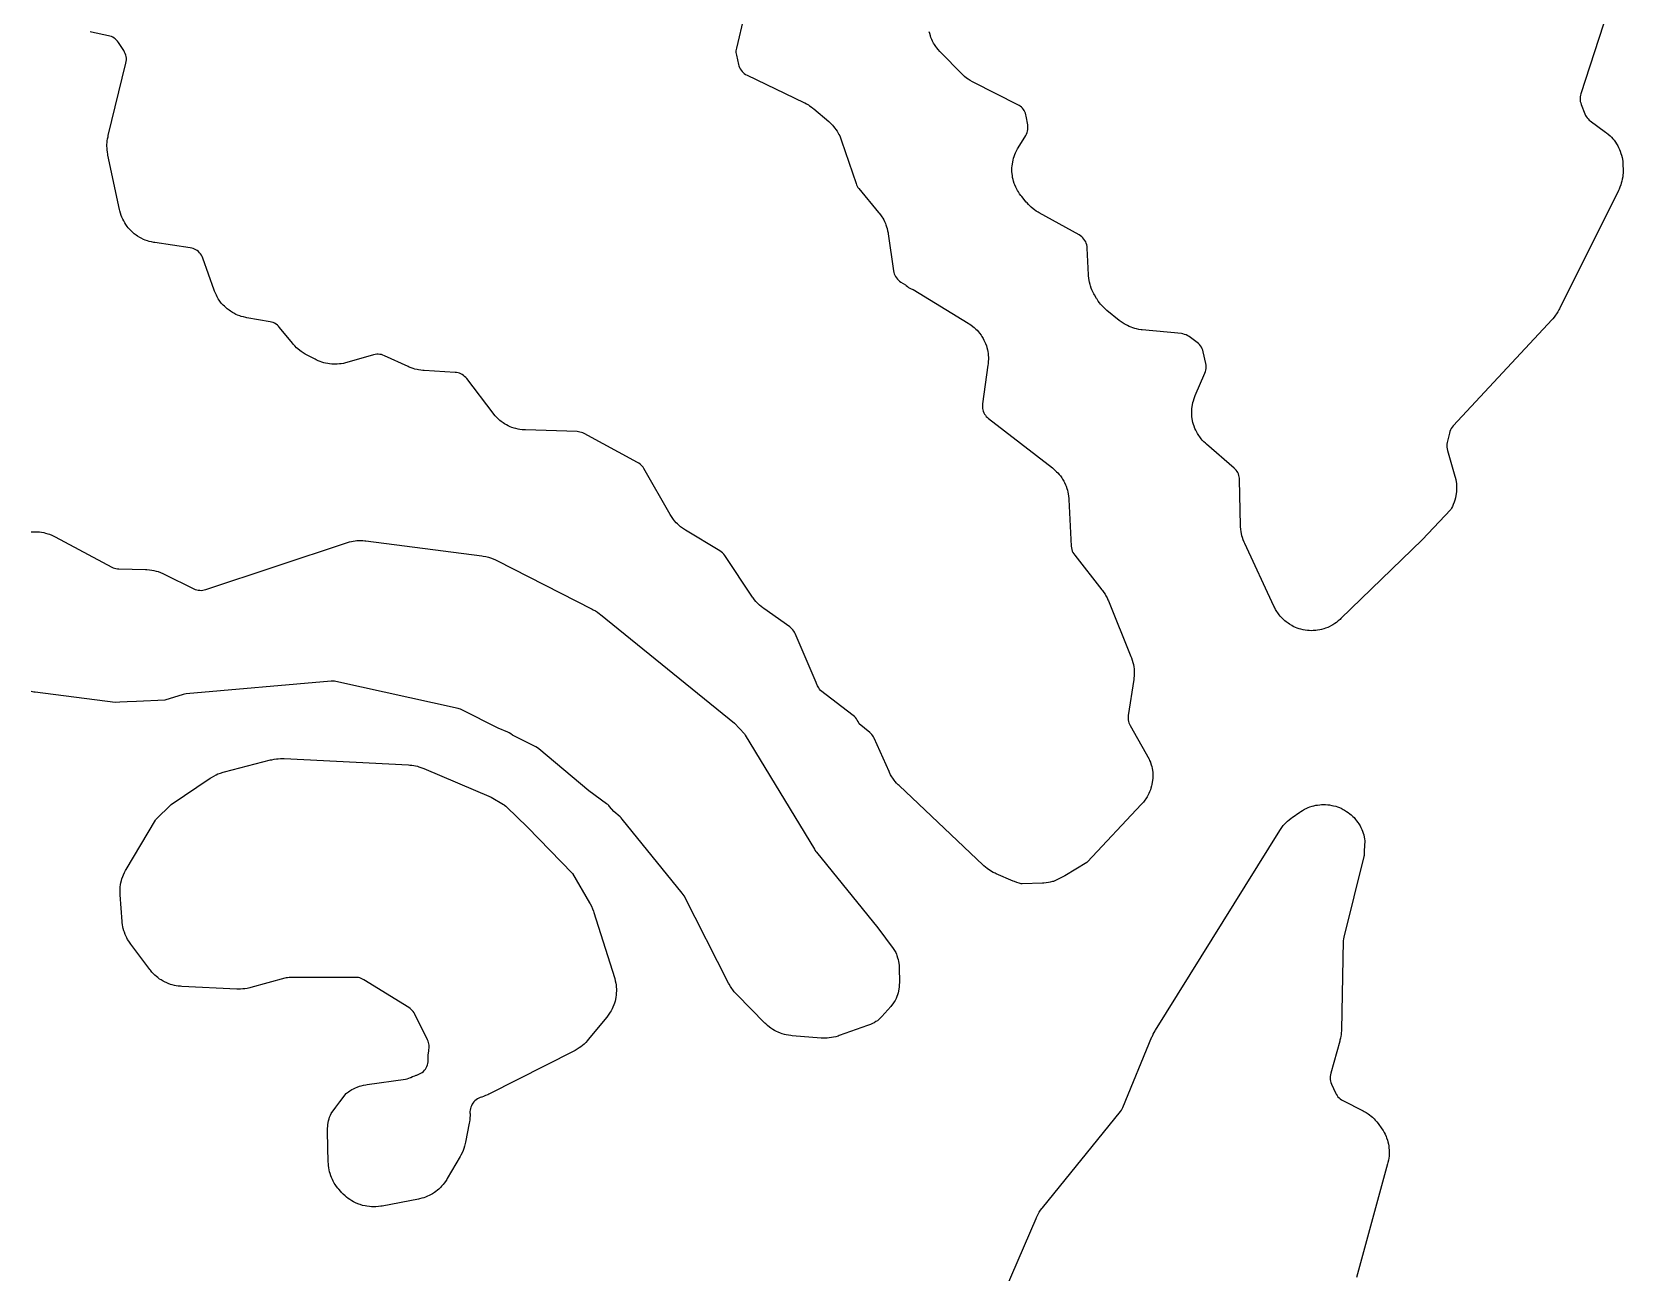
# Model space of a CAD drawing. Header units: millimetres. Extents: x 0 to 194, y 0 to 298.
# Drawn here: x 120.58 to 151.07, y 141.81 to 165.41 of the extents above; entities that cross this region are included whole.
import ezdxf

# ---------------------------------------------------------------- set-up
doc = ezdxf.new("R2010")
doc.units = ezdxf.units.MM
doc.layers.add('CUT', color=7, linetype='CONTINUOUS')

msp = doc.modelspace()

# ---------------------------------------------------------------- linework, layer by layer
at = {"layer": 'CUT'}
for points in [[(151.0669, 167.3967), (150.0381, 164.2356), (150.0303, 164.2071), (150.0254, 164.178), (150.0234, 164.1485), (150.0243, 164.119), (150.0281, 164.0897), (150.0347, 164.0609), (150.0441, 164.033), (150.1158, 163.8506), (150.1274, 163.8249), (150.1413, 163.8003), (150.1574, 163.7772), (150.1756, 163.7557), (150.1958, 163.7361), (150.2177, 163.7184), (150.5074, 163.5061), (150.5253, 163.4923), (150.5604, 163.4638), (150.5941, 163.4335), (150.6181, 163.4096), (150.6485, 163.3761), (150.67, 163.3498), (150.6969, 163.3134), (150.7157, 163.2852), (150.7388, 163.2463), (150.7546, 163.2163), (150.7737, 163.1753), (150.7864, 163.1439), (150.8013, 163.1011), (150.8108, 163.0686), (150.8213, 163.0245), (150.8275, 162.9912), (150.8335, 162.9464), (150.8373, 162.9013), (150.8386, 162.8787), (150.8413, 162.7965), (150.8415, 162.7743), (150.8407, 162.7297), (150.8378, 162.6853), (150.8339, 162.6522), (150.8266, 162.6082), (150.8195, 162.5756), (150.8078, 162.5327), (150.7975, 162.5009), (150.7817, 162.4593), (150.7639, 162.4185), (150.7544, 162.3983), (149.6304, 160.1431), (149.6204, 160.1241), (149.5993, 160.0865), (149.5765, 160.05), (149.5582, 160.0234), (149.532, 159.9893), (149.5042, 159.9564), (149.4899, 159.9403), (147.6109, 157.9218), (147.5906, 157.8975), (147.5729, 157.8712), (147.5581, 157.8431), (147.5464, 157.8137), (147.5378, 157.7831), (147.4969, 157.6008), (147.4917, 157.5712), (147.4896, 157.5412), (147.4905, 157.5111), (147.4944, 157.4813), (147.5013, 157.452), (147.6416, 156.9656), (147.6472, 156.9442), (147.6573, 156.9013), (147.6653, 156.8578), (147.6697, 156.825), (147.6734, 156.781), (147.6746, 156.7479), (147.674, 156.7038), (147.6719, 156.6707), (147.6669, 156.6269), (147.6616, 156.5942), (147.6524, 156.551), (147.6411, 156.5083), (147.6349, 156.4872), (147.6277, 156.4665), (147.6122, 156.4251), (147.5947, 156.3844), (147.5801, 156.3547), (147.5673, 156.3315), (147.0216, 155.7548), (145.4745, 154.2536), (145.4579, 154.2383), (145.424, 154.2086), (145.3886, 154.1805), (145.3611, 154.1609), (145.3231, 154.1366), (145.2938, 154.1198), (145.2536, 154.0994), (145.2227, 154.0856), (145.1806, 154.0694), (145.1485, 154.0588), (145.105, 154.0468), (145.072, 154.0395), (145.0276, 154.0319), (144.994, 154.0279), (144.949, 154.0248), (144.9152, 154.0242), (144.8701, 154.0257), (144.8364, 154.0285), (144.7917, 154.0344), (144.7585, 154.0406), (144.7146, 154.051), (144.6821, 154.0604), (144.6395, 154.0751), (144.6082, 154.0878), (144.5672, 154.1067), (144.5373, 154.1224), (144.4985, 154.1454), (144.4703, 154.164), (144.4339, 154.1908), (144.4077, 154.2121), (144.3742, 154.2424), (144.3503, 154.2662), (144.32, 154.2997), (144.2986, 154.3258), (144.2718, 154.3621), (144.2532, 154.3903), (144.2301, 154.4291), (144.2091, 154.469), (144.1991, 154.4892), (143.6433, 155.6847), (143.634, 155.7061), (143.6166, 155.7494), (143.6014, 155.7934), (143.5918, 155.827), (143.5813, 155.8724), (143.5751, 155.9068), (143.5694, 155.9531), (143.566, 155.9995), (143.5649, 156.0228), (143.5471, 156.896), (143.5452, 156.9238), (143.5408, 156.9513), (143.5338, 156.9783), (143.5243, 157.0046), (143.5125, 157.0298), (143.4983, 157.0538), (143.482, 157.0765), (143.4637, 157.0975), (143.4435, 157.1167), (142.9158, 157.5735), (142.8996, 157.5882), (142.868, 157.6184), (142.8379, 157.6501), (142.8165, 157.6749), (142.7896, 157.7094), (142.7707, 157.7362), (142.7472, 157.7731), (142.7311, 157.8016), (142.7113, 157.8406), (142.698, 157.8706), (142.6821, 157.9113), (142.6717, 157.9424), (142.6599, 157.9845), (142.6526, 158.0165), (142.6449, 158.0595), (142.6407, 158.092), (142.6373, 158.1356), (142.6363, 158.1684), (142.6371, 158.2121), (142.6393, 158.2448), (142.6443, 158.2883), (142.6496, 158.3206), (142.6589, 158.3633), (142.6673, 158.395), (142.6807, 158.4367), (142.696, 158.4776), (142.7042, 158.4979), (142.8869, 158.9216), (142.8977, 158.9508), (142.9055, 158.981), (142.91, 159.0119), (142.9114, 159.0431), (142.9095, 159.0742), (142.9044, 159.105), (142.8553, 159.3275), (142.8471, 159.3574), (142.8358, 159.3863), (142.8215, 159.4139), (142.8045, 159.4399), (142.7849, 159.464), (142.7629, 159.486), (142.7388, 159.5055), (142.5857, 159.6169), (142.559, 159.6342), (142.5306, 159.6486), (142.5009, 159.6599), (142.4701, 159.668), (142.4387, 159.6728), (141.6962, 159.7461), (141.6746, 159.7488), (141.6315, 159.7551), (141.5887, 159.7636), (141.557, 159.7715), (141.5153, 159.784), (141.4845, 159.7949), (141.4442, 159.8115), (141.4146, 159.8253), (141.3761, 159.8457), (141.348, 159.8623), (141.3116, 159.8863), (141.2764, 159.912), (141.2591, 159.9253), (141.0235, 160.1159), (141.0081, 160.1289), (140.9778, 160.1557), (140.9488, 160.1838), (140.928, 160.2058), (140.9017, 160.2364), (140.8829, 160.2602), (140.8594, 160.2931), (140.8374, 160.327), (140.8268, 160.3441), (140.7873, 160.4113), (140.7767, 160.4303), (140.7565, 160.4688), (140.7382, 160.5082), (140.7259, 160.5384), (140.7115, 160.5794), (140.7022, 160.6106), (140.6918, 160.6528), (140.6855, 160.6848), (140.6793, 160.7278), (140.6751, 160.7711), (140.6735, 160.7928), (140.649, 161.3017), (140.646, 161.3321), (140.6399, 161.3619), (140.6308, 161.391), (140.6189, 161.4191), (140.6041, 161.4457), (140.5867, 161.4708), (140.5668, 161.4939), (140.5447, 161.5149), (140.5206, 161.5336), (140.4948, 161.5497), (139.7317, 161.9725), (139.7134, 161.9833), (139.6774, 162.0055), (139.6424, 162.0294), (139.6171, 162.0486), (139.5845, 162.0757), (139.5611, 162.0971), (139.5313, 162.1272), (139.5029, 162.1586), (139.489, 162.1746), (139.4017, 162.2809), (139.3885, 162.2977), (139.363, 162.3319), (139.3392, 162.3673), (139.3226, 162.3946), (139.3022, 162.4321), (139.2883, 162.4608), (139.2715, 162.5001), (139.2604, 162.53), (139.2474, 162.5707), (139.2392, 162.6016), (139.2301, 162.6432), (139.2248, 162.6748), (139.2198, 162.7171), (139.2175, 162.749), (139.2165, 162.7917), (139.2172, 162.8236), (139.2202, 162.8662), (139.224, 162.8979), (139.2311, 162.94), (139.2378, 162.9712), (139.2488, 163.0125), (139.2585, 163.0429), (139.2733, 163.0829), (139.2859, 163.1123), (139.3044, 163.1507), (139.3248, 163.1882), (139.3354, 163.2067), (139.4775, 163.4409), (139.492, 163.4678), (139.5037, 163.4961), (139.5124, 163.5254), (139.5181, 163.5554), (139.5208, 163.5859), (139.5203, 163.6165), (139.5167, 163.6468), (139.489, 163.8097), (139.483, 163.8371), (139.4744, 163.8638), (139.4635, 163.8896), (139.4501, 163.9143), (139.4345, 163.9376), (139.4168, 163.9593), (139.3972, 163.9793), (139.3757, 163.9974), (139.3527, 164.0134), (139.3283, 164.0272), (138.4887, 164.4505), (138.4672, 164.4621), (138.4249, 164.4864), (138.3839, 164.513), (138.3543, 164.5346), (138.3164, 164.5655), (138.2803, 164.5983), (138.2627, 164.6153), (137.8585, 165.0257), (137.8436, 165.0415), (137.8146, 165.074), (137.7872, 165.1078), (137.7679, 165.1341), (137.7439, 165.1704), (137.7273, 165.1985), (137.7069, 165.2369), (137.693, 165.2665), (137.6764, 165.3067), (137.6655, 165.3374), (137.6529, 165.3791), (137.645, 165.4108)], [(134.1216, 165.7239), (133.9745, 165.1031), (133.9694, 165.0761), (133.9668, 165.0487), (133.9667, 165.0212), (133.9691, 164.9937), (133.9741, 164.9667), (134.0142, 164.7924), (134.0223, 164.7636), (134.0333, 164.7358), (134.047, 164.7092), (134.0633, 164.6841), (134.082, 164.6607), (134.1029, 164.6394), (134.1258, 164.6202), (134.1506, 164.6034), (134.1769, 164.5891), (135.2583, 164.071), (135.2757, 164.0622), (135.31, 164.0438), (135.3436, 164.0241), (135.368, 164.0081), (135.3997, 163.9855), (135.4304, 163.9616), (135.4455, 163.9492), (135.7311, 163.7055), (135.7462, 163.692), (135.7758, 163.6643), (135.8041, 163.6354), (135.8243, 163.6127), (135.8499, 163.5813), (135.868, 163.557), (135.8907, 163.5234), (135.9065, 163.4975), (135.9261, 163.4621), (135.9396, 163.4349), (135.9558, 163.3978), (135.9704, 163.36), (135.9773, 163.341), (136.2502, 162.5284), (136.2602, 162.5025), (136.2726, 162.4777), (136.2873, 162.4541), (136.304, 162.432), (136.6802, 161.9802), (136.6931, 161.964), (136.718, 161.9311), (136.7414, 161.897), (136.7578, 161.8708), (136.778, 161.8347), (136.7918, 161.8071), (136.8086, 161.7693), (136.8199, 161.7405), (136.8332, 161.7014), (136.8418, 161.6717), (136.8514, 161.6315), (136.8592, 161.591), (136.8626, 161.5706), (136.9642, 160.8671), (136.9698, 160.8383), (136.9781, 160.8102), (136.9892, 160.7831), (137.0029, 160.7571), (137.019, 160.7327), (137.0375, 160.7099), (137.0581, 160.689), (137.0806, 160.6703), (137.1049, 160.6538), (137.1914, 160.601), (137.2055, 160.5864), (137.2271, 160.5679), (137.2503, 160.5515), (137.275, 160.5374), (137.3009, 160.5257), (137.3406, 160.51), (138.3831, 159.8741), (138.4014, 159.8623), (138.4375, 159.8378), (138.4723, 159.8117), (138.4974, 159.7908), (138.5295, 159.7614), (138.5525, 159.7382), (138.5816, 159.7058), (138.6022, 159.6806), (138.6281, 159.6455), (138.6461, 159.6183), (138.6685, 159.581), (138.6839, 159.5522), (138.7025, 159.5128), (138.715, 159.4827), (138.7297, 159.4417), (138.7393, 159.4105), (138.75, 159.3683), (138.7565, 159.3363), (138.763, 159.2932), (138.7664, 159.2608), (138.7688, 159.2173), (138.769, 159.1847), (138.7671, 159.1412), (138.7632, 159.0978), (138.7607, 159.0762), (138.6574, 158.3379), (138.6548, 158.3094), (138.6549, 158.2807), (138.6578, 158.2522), (138.6633, 158.2241), (138.6716, 158.1966), (138.6824, 158.1701), (138.6957, 158.1447), (138.7113, 158.1207), (138.7292, 158.0983), (138.7491, 158.0777), (138.7709, 158.0591), (139.986, 157.1191), (140.0027, 157.1055), (140.0354, 157.0776), (140.0668, 157.0482), (140.0892, 157.025), (140.1176, 156.9927), (140.1377, 156.9675), (140.1629, 156.9326), (140.1805, 156.9056), (140.2022, 156.8685), (140.2171, 156.8399), (140.2352, 156.8009), (140.2474, 156.771), (140.2617, 156.7304), (140.2709, 156.6996), (140.2812, 156.6578), (140.2875, 156.6262), (140.2938, 156.5836), (140.298, 156.5408), (140.2997, 156.5194), (140.3455, 155.6289), (140.3487, 155.5982), (140.355, 155.5679), (140.3644, 155.5385), (140.3768, 155.5102), (140.392, 155.4833), (140.4099, 155.4581), (140.928, 154.8038), (140.9409, 154.7868), (140.9657, 154.7521), (140.9889, 154.7162), (141.005, 154.6886), (141.0247, 154.6507), (141.0426, 154.612), (141.0511, 154.5924), (141.4806, 153.5324), (141.4891, 153.5098), (141.5047, 153.4642), (141.518, 153.4179), (141.526, 153.3826), (141.5342, 153.3351), (141.5384, 153.2992), (141.5414, 153.2511), (141.5418, 153.215), (141.5397, 153.1668), (141.535, 153.1189), (141.532, 153.0949), (141.428, 152.4127), (141.4251, 152.3844), (141.4248, 152.356), (141.4272, 152.3278), (141.4323, 152.2998), (141.44, 152.2725), (141.4502, 152.246), (141.4629, 152.2207), (141.8235, 151.5781), (141.834, 151.5582), (141.8526, 151.5209), (141.8546, 151.5152), (141.8672, 151.4741), (141.8752, 151.4429), (141.8838, 151.4008), (141.8888, 151.3689), (141.8933, 151.3262), (141.8952, 151.294), (141.8957, 151.251), (141.8945, 151.2189), (141.8909, 151.176), (141.8866, 151.1441), (141.8789, 151.1018), (141.8716, 151.0704), (141.8599, 151.029), (141.8497, 150.9985), (141.834, 150.9584), (141.8209, 150.929), (141.8016, 150.8906), (141.7857, 150.8626), (141.7628, 150.8262), (141.7443, 150.7999), (141.718, 150.7658), (141.6901, 150.7331), (141.6758, 150.7171), (140.6519, 149.6266), (140.6438, 149.6184), (140.2252, 149.3599), (140.0183, 149.262), (140.0066, 149.2568), (139.9895, 149.2517), (139.9456, 149.2409), (139.9124, 149.2346), (139.8677, 149.2283), (139.8228, 149.2243), (139.8002, 149.2228), (139.4095, 149.2075), (139.3892, 149.2114), (139.354, 149.2203), (139.3077, 149.2347), (139.2623, 149.2515), (139.2398, 149.2606), (138.9148, 149.4013), (138.8969, 149.4095), (138.8616, 149.4267), (138.8271, 149.4453), (138.8019, 149.4604), (138.7691, 149.4821), (138.7453, 149.4993), (138.7146, 149.5237), (138.6849, 149.5494), (138.6704, 149.5626), (137.0696, 151.0771), (137.054, 151.0927), (137.0235, 151.1245), (136.9946, 151.1577), (136.9742, 151.1837), (136.9487, 151.2196), (136.931, 151.2474), (136.9091, 151.2856), (136.8892, 151.3249), (136.8797, 151.3448), (136.5959, 151.978), (136.5832, 152.0032), (136.5681, 152.027), (136.5509, 152.0494), (136.5317, 152.07), (136.5107, 152.0887), (136.3082, 152.2522), (136.2885, 152.2967), (136.2749, 152.3235), (136.2587, 152.3489), (136.24, 152.3724), (136.2191, 152.394), (136.1961, 152.4134), (135.5736, 152.8875), (135.5574, 152.9113), (135.5402, 152.9394), (135.5191, 152.9778), (135.4999, 153.0173), (135.4908, 153.0373), (135.0935, 153.9681), (135.0815, 153.9929), (135.0672, 154.0166), (135.0509, 154.0388), (135.0326, 154.0595), (135.0125, 154.0784), (134.9907, 154.0953), (134.4962, 154.4447), (134.4797, 154.4569), (134.4473, 154.4821), (134.4161, 154.5087), (134.3937, 154.5297), (134.365, 154.5591), (134.3445, 154.5821), (134.3187, 154.6139), (134.2943, 154.6469), (134.2825, 154.6637), (133.7536, 155.4524), (133.7339, 155.4786), (133.7114, 155.5025), (133.6864, 155.5238), (133.6593, 155.5423), (133.0068, 155.9354), (132.9876, 155.9477), (132.9497, 155.9732), (132.9131, 156.0007), (132.8868, 156.0226), (132.8532, 156.0536), (132.8292, 156.0781), (132.799, 156.1124), (132.7776, 156.1392), (132.751, 156.1763), (132.7263, 156.2148), (132.7144, 156.2344), (132.2144, 157.1073), (132.1995, 157.1307), (132.1825, 157.1527), (132.1636, 157.173), (132.1428, 157.1914), (132.1205, 157.2078), (132.0967, 157.2221), (131.0772, 157.7731), (131.0522, 157.7852), (131.0262, 157.7949), (130.9994, 157.8021), (130.9721, 157.8069), (130.9444, 157.8091), (129.9653, 157.8411), (129.9431, 157.8424), (129.899, 157.846), (129.8551, 157.8518), (129.8224, 157.8577), (129.7793, 157.8678), (129.7474, 157.877), (129.7054, 157.8912), (129.6746, 157.9035), (129.6342, 157.9218), (129.6047, 157.937), (129.5664, 157.9593), (129.5385, 157.9773), (129.5026, 158.0032), (129.4766, 158.0239), (129.4434, 158.0532), (129.4196, 158.0763), (129.3894, 158.1087), (129.3608, 158.1426), (129.347, 158.1599), (128.8449, 158.8184), (128.8264, 158.8403), (128.806, 158.8604), (128.7838, 158.8784), (128.7599, 158.8942), (128.7347, 158.9077), (128.7082, 158.9187), (128.6809, 158.9271), (128.6529, 158.9329), (128.6244, 158.936), (128.0334, 158.9717), (128.0127, 158.9734), (127.9714, 158.9779), (127.9304, 158.9842), (127.8998, 158.9903), (127.8595, 159.0004), (127.8297, 159.0094), (127.7905, 159.0231), (127.752, 159.0387), (127.7329, 159.0469), (127.2808, 159.2542), (127.2526, 159.2655), (127.2234, 159.2738), (127.1935, 159.2792), (127.1632, 159.2814), (127.1328, 159.2807), (127.1027, 159.2768), (127.0731, 159.2699), (126.5626, 159.1236), (126.5418, 159.1182), (126.5002, 159.1084), (126.458, 159.1006), (126.4263, 159.0962), (126.3836, 159.0924), (126.3515, 159.0911), (126.3087, 159.0914), (126.2767, 159.0931), (126.2341, 159.0975), (126.2023, 159.1023), (126.1603, 159.1106), (126.1292, 159.1184), (126.0882, 159.1308), (126.0579, 159.1415), (126.0183, 159.1576), (125.9794, 159.1757), (125.9602, 159.1852), (125.7955, 159.2715), (125.7753, 159.2828), (125.7355, 159.3063), (125.6969, 159.3319), (125.669, 159.3526), (125.6333, 159.382), (125.6077, 159.4054), (125.5751, 159.4383), (125.5443, 159.4729), (125.5294, 159.4906), (125.287, 159.7926), (125.2664, 159.8158), (125.2435, 159.8367), (125.2186, 159.8551), (125.1919, 159.8708), (125.1637, 159.8837), (125.1344, 159.8937), (125.1041, 159.9005), (124.6627, 159.9768), (124.6415, 159.981), (124.5992, 159.9904), (124.5574, 160.0019), (124.5266, 160.0119), (124.4861, 160.0273), (124.4564, 160.0403), (124.4176, 160.0595), (124.3892, 160.0753), (124.3525, 160.0982), (124.3258, 160.1166), (124.2914, 160.1429), (124.2666, 160.1639), (124.2348, 160.1933), (124.2122, 160.2165), (124.1834, 160.2489), (124.1631, 160.2742), (124.1376, 160.3092), (124.1198, 160.3363), (124.0978, 160.3736), (124.0827, 160.4024), (124.0643, 160.4416), (124.0479, 160.4817), (124.0402, 160.5019), (123.8246, 161.1104), (123.8134, 161.1378), (123.7995, 161.164), (123.7831, 161.1886), (123.7643, 161.2116), (123.7434, 161.2325), (123.7205, 161.2513), (123.6958, 161.2677), (123.6697, 161.2817), (123.6423, 161.2929), (123.6139, 161.3015), (123.5848, 161.3072), (122.9143, 161.4042), (122.8919, 161.408), (122.8472, 161.4168), (122.803, 161.4279), (122.7704, 161.4378), (122.7275, 161.4533), (122.696, 161.4665), (122.655, 161.4862), (122.625, 161.5025), (122.5861, 161.5263), (122.558, 161.5456), (122.5217, 161.5731), (122.4956, 161.5952), (122.4623, 161.6263), (122.4386, 161.6508), (122.4086, 161.6851), (122.3875, 161.7119), (122.3612, 161.7491), (122.3429, 161.7779), (122.3204, 161.8175), (122.3051, 161.848), (122.2868, 161.8898), (122.2747, 161.9217), (122.2607, 161.965), (122.2489, 162.009), (122.2435, 162.0311), (122.0212, 163.0671), (122.0174, 163.087), (122.0107, 163.127), (122.0058, 163.1672), (122.0035, 163.1975), (122.0022, 163.2381), (122.0027, 163.2685), (122.005, 163.3089), (122.0082, 163.3392), (122.0142, 163.3793), (122.0221, 163.419), (122.0264, 163.4388), (122.3634, 164.819), (122.3691, 164.8493), (122.3718, 164.8801), (122.3712, 164.911), (122.3675, 164.9416), (122.3606, 164.9718), (122.3507, 165.001), (122.3378, 165.0291), (122.3221, 165.0557), (122.219, 165.2115), (122.2017, 165.2351), (122.1822, 165.2569), (122.1606, 165.2767), (122.1372, 165.2943), (122.1122, 165.3095), (122.0858, 165.3222), (122.0583, 165.3323), (122.0299, 165.3396), (121.7055, 165.4071), (121.6849, 165.4119)], [(120.5598, 155.9029), (120.5942, 155.9055), (120.6402, 155.9065), (120.6746, 155.9054), (120.7204, 155.9017), (120.7546, 155.8972), (120.7998, 155.8889), (120.8333, 155.8809), (120.8775, 155.8679), (120.91, 155.8566), (120.9526, 155.8392), (120.9942, 155.8197), (121.0148, 155.8094), (122.094, 155.2343), (122.1193, 155.2223), (122.1455, 155.2127), (122.1725, 155.2056), (122.2001, 155.2011), (122.228, 155.1991), (122.7356, 155.187), (122.76, 155.1858), (122.8085, 155.182), (122.8568, 155.1755), (122.8927, 155.1688), (122.94, 155.1572), (122.975, 155.1466), (123.0208, 155.1299), (123.0656, 155.1108), (123.0877, 155.1006), (123.6542, 154.8218), (123.681, 154.8102), (123.7088, 154.8012), (123.7373, 154.795), (123.7663, 154.7916), (123.7955, 154.7911), (123.8246, 154.7933), (123.8533, 154.7984), (123.8814, 154.8063), (126.5584, 155.697), (126.5777, 155.7029), (126.6166, 155.7139), (126.656, 155.7232), (126.6858, 155.7288), (126.7258, 155.7345), (126.756, 155.7374), (126.7964, 155.7395), (126.8267, 155.7397), (126.8671, 155.7382), (126.9074, 155.7348), (126.9275, 155.7326), (129.1346, 155.4476), (129.16, 155.4436), (129.2105, 155.4341), (129.2605, 155.4217), (129.2973, 155.4104), (129.3455, 155.3924), (129.3926, 155.3716), (129.4158, 155.3606), (131.231, 154.4346), (131.2517, 154.4233), (131.2924, 154.3998), (131.3319, 154.3742), (131.3699, 154.3465), (131.3885, 154.3322), (133.9373, 152.2673), (134.1274, 152.0615), (134.1335, 152.0522), (134.144, 152.0358), (135.4579, 149.866), (135.4692, 149.8488), (135.4854, 149.8257), (135.4978, 149.8093), (136.6651, 148.3715), (136.9567, 147.9779), (136.9693, 147.9601), (136.9935, 147.9238), (137.0068, 147.9017), (137.0179, 147.875), (137.0289, 147.8449), (137.0416, 147.8039), (137.0496, 147.7728), (137.0584, 147.7309), (137.0634, 147.6992), (137.0681, 147.6566), (137.0708, 147.6138), (137.0716, 147.5924), (137.0752, 147.3561), (137.0749, 147.3342), (137.0735, 147.2906), (137.0699, 147.247), (137.0656, 147.2146), (137.0578, 147.1716), (137.0504, 147.1398), (137.0385, 147.0977), (137.0281, 147.0667), (137.0121, 147.0261), (137.0025, 147.0047), (136.9958, 146.9931), (136.9781, 146.9657), (136.9527, 146.9303), (136.9256, 146.8962), (136.9116, 146.8795), (136.7446, 146.6889), (136.7298, 146.6728), (136.6995, 146.6414), (136.6797, 146.6229), (136.657, 146.6066), (136.6305, 146.5894), (136.594, 146.5682), (136.566, 146.5536), (136.5277, 146.5359), (136.4887, 146.52), (136.469, 146.5125), (135.9325, 146.3228), (135.9101, 146.3155), (135.865, 146.3022), (135.8193, 146.2912), (135.7847, 146.2848), (135.7381, 146.2787), (135.7029, 146.2759), (135.6559, 146.2747), (135.6089, 146.2759), (135.5854, 146.2772), (135.0356, 146.3204), (135.0128, 146.3228), (134.9673, 146.3287), (134.9222, 146.3369), (134.8888, 146.3448), (134.8447, 146.3576), (134.8122, 146.3688), (134.7697, 146.386), (134.7385, 146.4005), (134.698, 146.422), (134.6685, 146.4396), (134.6303, 146.4651), (134.6027, 146.4856), (134.5673, 146.5148), (134.5335, 146.5458), (134.517, 146.5617), (133.9805, 147.106), (133.9647, 147.1228), (133.9342, 147.1571), (133.9054, 147.193), (133.8853, 147.2209), (133.8603, 147.2595), (133.8374, 147.2993), (133.8264, 147.3196), (132.979, 148.9817), (132.9632, 149.0091), (132.9446, 149.0346), (131.8013, 150.4417), (131.7822, 150.463), (131.7612, 150.4824), (131.6413, 150.5829), (131.5627, 150.6795), (131.5456, 150.6989), (131.5269, 150.7166), (131.5067, 150.7327), (131.171, 150.9773), (130.2179, 151.7764), (130.1899, 151.7973), (130.1595, 151.8147), (129.7177, 152.0361), (129.6821, 152.062), (129.6543, 152.08), (129.6248, 152.0948), (129.4446, 152.1729), (128.7496, 152.5211), (128.727, 152.5312), (128.7038, 152.5395), (128.6799, 152.5458), (126.3581, 153.0584), (126.328, 153.0635), (126.2975, 153.0655), (126.267, 153.0643), (123.5103, 152.8213), (123.4795, 152.8169), (123.4494, 152.8095), (123.1011, 152.7036), (122.5631, 152.6771), (122.387, 152.6684), (122.2471, 152.6615), (122.1604, 152.6573), (120.6334, 152.852), (120.6086, 152.8558), (120.5593, 152.8649)], [(139.0935, 141.4947), (139.6746, 142.8475), (139.6832, 142.8663), (139.7012, 142.9034), (139.7209, 142.9397), (139.7369, 142.9662), (139.7598, 143.0005), (139.7843, 143.0337), (139.797, 143.0501), (141.2813, 144.8812), (141.2984, 144.9046), (141.3132, 144.9294), (141.3255, 144.9556), (141.8797, 146.2976), (141.8872, 146.3147), (141.9028, 146.3484), (141.9198, 146.3816), (141.9382, 146.4139), (141.9477, 146.4299), (144.3117, 150.2242), (144.3242, 150.2433), (144.3503, 150.2807), (144.3782, 150.3168), (144.4004, 150.3427), (144.4319, 150.3758), (144.4566, 150.3993), (144.4912, 150.429), (144.5273, 150.4569), (144.5457, 150.4704), (144.6903, 150.571), (144.7085, 150.583), (144.7454, 150.6062), (144.7834, 150.6275), (144.8126, 150.642), (144.8525, 150.6596), (144.883, 150.6713), (144.9245, 150.6849), (144.9559, 150.6935), (144.9985, 150.703), (145.0307, 150.7086), (145.0739, 150.714), (145.1065, 150.7164), (145.1501, 150.7176), (145.1827, 150.7168), (145.2262, 150.7138), (145.2586, 150.7099), (145.3016, 150.7026), (145.3335, 150.6956), (145.3756, 150.6842), (145.4066, 150.6742), (145.4474, 150.6588), (145.4774, 150.6458), (145.5165, 150.6265), (145.545, 150.6106), (145.5821, 150.5877), (145.6089, 150.5691), (145.6436, 150.5427), (145.6686, 150.5216), (145.7005, 150.4919), (145.7233, 150.4686), (145.7522, 150.4359), (145.7726, 150.4105), (145.7982, 150.3752), (145.8161, 150.3479), (145.8382, 150.3103), (145.8533, 150.2813), (145.8717, 150.2418), (145.884, 150.2115), (145.8984, 150.1704), (145.9077, 150.1391), (145.918, 150.0967), (145.9243, 150.0647), (145.93, 150.0248), (145.9193, 149.8375), (145.9159, 149.7776), (145.9155, 149.7712), (145.9141, 149.7459), (145.9104, 149.7297), (145.5275, 148.1942), (145.5212, 148.1613), (145.5186, 148.1278), (145.4837, 146.4332), (145.4829, 146.4142), (145.4806, 146.3763), (145.4766, 146.3386), (145.4724, 146.3104), (145.4652, 146.2731), (145.4565, 146.2361), (145.4518, 146.2177), (145.2802, 145.6071), (145.2735, 145.578), (145.2698, 145.5483), (145.2691, 145.5184), (145.2713, 145.4886), (145.2765, 145.4592), (145.2846, 145.4304), (145.2955, 145.4026), (145.3717, 145.2338), (145.3848, 145.2081), (145.4004, 145.1837), (145.4182, 145.161), (145.4381, 145.1401), (145.4599, 145.1212), (145.4835, 145.1045), (145.5085, 145.0901), (145.8972, 144.8913), (145.916, 144.8811), (145.9533, 144.8598), (145.9895, 144.8366), (146.0158, 144.818), (146.0496, 144.7916), (146.074, 144.7706), (146.1051, 144.741), (146.1274, 144.7177), (146.1556, 144.6853), (146.1822, 144.6516), (146.1951, 144.6344), (146.2401, 144.5715), (146.2525, 144.5531), (146.2765, 144.5159), (146.2985, 144.4775), (146.3137, 144.448), (146.3319, 144.4076), (146.344, 144.3767), (146.3581, 144.3348), (146.3672, 144.3029), (146.3771, 144.2597), (146.383, 144.2271), (146.3886, 144.1832), (146.3912, 144.1501), (146.3925, 144.1058), (146.3919, 144.0727), (146.3889, 144.0285), (146.385, 143.9955), (146.3776, 143.9519), (146.3681, 143.9087), (146.3628, 143.8871), (145.7731, 141.72)]]:
    msp.add_lwpolyline(points, dxfattribs=at)
msp.add_lwpolyline([(122.3246, 148.3184), (122.3134, 148.3594), (122.3065, 148.3906), (122.2993, 148.4325), (122.294, 148.4747), (122.2919, 148.4959), (122.2533, 149.0002), (122.2522, 149.0232), (122.251, 149.0691), (122.2522, 149.1151), (122.2548, 149.1495), (122.2607, 149.1951), (122.2669, 149.229), (122.2774, 149.2738), (122.287, 149.3069), (122.302, 149.3504), (122.3149, 149.3823), (122.3343, 149.424), (122.3558, 149.4647), (122.367, 149.4847), (122.9232, 150.418), (122.9326, 150.4329), (123.2211, 150.7158), (123.968, 151.2197), (123.9897, 151.2334), (124.0338, 151.2596), (124.0793, 151.2833), (124.1143, 151.2991), (124.1623, 151.3174), (124.2112, 151.333), (124.2358, 151.3401), (125.1155, 151.5657), (125.1376, 151.5708), (125.182, 151.5798), (125.2268, 151.5866), (125.2606, 151.59), (125.3058, 151.5922), (125.3511, 151.5922), (125.3738, 151.5916), (127.7406, 151.4703), (127.7603, 151.4689), (127.7997, 151.4651), (127.8389, 151.4596), (127.8681, 151.4542), (127.9067, 151.4453), (127.9353, 151.4374), (127.9729, 151.4251), (128.01, 151.4112), (128.0284, 151.4038), (129.3115, 150.8562), (129.542, 150.7214), (129.5595, 150.7106), (129.5652, 150.7069), (129.5891, 150.686), (129.6041, 150.6723), (130.0022, 150.2904), (130.8547, 149.4059), (131.1819, 148.8511), (131.1942, 148.8287), (131.2177, 148.7832), (131.2385, 148.7365), (131.2566, 148.6887), (131.265, 148.6646), (131.6537, 147.4311), (131.6599, 147.4097), (131.6712, 147.3665), (131.6803, 147.3229), (131.6855, 147.2899), (131.6903, 147.2456), (131.6922, 147.2123), (131.6925, 147.1677), (131.6912, 147.1343), (131.6871, 147.09), (131.6824, 147.0569), (131.674, 147.0131), (131.666, 146.9807), (131.6533, 146.938), (131.6422, 146.9065), (131.6253, 146.8652), (131.6112, 146.835), (131.5903, 146.7956), (131.5732, 146.7669), (131.5485, 146.7298), (131.5221, 146.6939), (131.5084, 146.6763), (131.1571, 146.2471), (131.1417, 146.2293), (131.1102, 146.1946), (131.0769, 146.1616), (131.0507, 146.1383), (131.0141, 146.1089), (130.9856, 146.0884), (130.9462, 146.063), (130.9055, 146.0397), (130.8849, 146.0286), (129.2641, 145.2095), (129.244, 145.2), (129.2034, 145.182), (129.162, 145.166), (129.1304, 145.1555), (129.1271, 145.1546), (129.0996, 145.1455), (129.0731, 145.1338), (129.0478, 145.1196), (129.024, 145.1031), (129.002, 145.0843), (128.9818, 145.0634), (128.9638, 145.0408), (128.948, 145.0165), (128.9347, 144.9908), (128.9238, 144.9639), (128.9157, 144.9361), (128.9102, 144.9076), (128.9075, 144.8788), (128.9076, 144.8498), (128.908, 144.8437), (128.9081, 144.8001), (128.9067, 144.7675), (128.9026, 144.724), (128.8965, 144.6809), (128.8928, 144.6594), (128.8229, 144.2961), (128.8174, 144.2715), (128.8051, 144.2225), (128.7901, 144.1744), (128.7769, 144.139), (128.7565, 144.0928), (128.7337, 144.0478), (128.7216, 144.0257), (128.4759, 143.6034), (128.4647, 143.5852), (128.4416, 143.5494), (128.4167, 143.5147), (128.3969, 143.4896), (128.3688, 143.4574), (128.3467, 143.4343), (128.3157, 143.4049), (128.2915, 143.384), (128.2579, 143.3577), (128.2318, 143.3392), (128.1959, 143.3162), (128.1682, 143.3003), (128.1302, 143.2808), (128.1011, 143.2675), (128.0614, 143.2517), (128.0312, 143.2413), (127.9902, 143.2293), (127.9488, 143.2193), (127.9279, 143.2147), (127.2365, 143.0819), (127.2126, 143.078), (127.1646, 143.0714), (127.1163, 143.0675), (127.08, 143.0665), (127.0315, 143.0677), (126.9953, 143.0706), (126.9473, 143.0771), (126.9116, 143.0838), (126.8645, 143.0954), (126.8182, 143.1095), (126.7954, 143.1172), (126.7742, 143.1255), (126.732, 143.1434), (126.6906, 143.1634), (126.6605, 143.18), (126.6214, 143.2041), (126.5931, 143.2236), (126.5567, 143.2516), (126.5306, 143.274), (126.4972, 143.3055), (126.4655, 143.3387), (126.4501, 143.3557), (126.4102, 143.4021), (126.3962, 143.4191), (126.3691, 143.4539), (126.3437, 143.49), (126.3261, 143.5179), (126.3044, 143.5563), (126.2895, 143.5858), (126.2717, 143.6261), (126.2598, 143.6569), (126.246, 143.6988), (126.2372, 143.7306), (126.2275, 143.7736), (126.2219, 143.8062), (126.2165, 143.8499), (126.2132, 143.8939), (126.2121, 143.9159), (126.1978, 144.494), (126.1978, 144.5148), (126.1987, 144.5564), (126.2015, 144.598), (126.2051, 144.629), (126.2117, 144.6701), (126.2181, 144.7007), (126.2286, 144.741), (126.2378, 144.7708), (126.2519, 144.81), (126.2638, 144.8389), (126.2639, 144.8391), (126.3571, 144.9631), (126.3577, 144.9639), (126.4306, 145.061), (126.5513, 145.2217), (126.5575, 145.2269), (126.5938, 145.2541), (126.6219, 145.2732), (126.6608, 145.2966), (126.6907, 145.3127), (126.7317, 145.3322), (126.7631, 145.3452), (126.8058, 145.3604), (126.8384, 145.3701), (126.8824, 145.381), (126.9269, 145.3896), (126.9493, 145.3933), (127.6836, 145.497), (127.7148, 145.5031), (127.7452, 145.5124), (127.7744, 145.525), (127.7816, 145.5285), (127.8149, 145.5434), (127.8555, 145.5593), (127.8865, 145.5697), (127.895, 145.5722), (127.9226, 145.5814), (127.9492, 145.5933), (127.9744, 145.6078), (127.9982, 145.6246), (128.0202, 145.6436), (128.0403, 145.6647), (128.0582, 145.6876), (128.0739, 145.7121), (128.0871, 145.7381), (128.0977, 145.7652), (128.1056, 145.7932), (128.1108, 145.8218), (128.1132, 145.8508), (128.1128, 145.8721), (128.1129, 145.8721), (128.1123, 145.9128), (128.1138, 145.9571), (128.1166, 145.9903), (128.1226, 146.0343), (128.1267, 146.0567), (128.1305, 146.084), (128.1317, 146.1116), (128.1304, 146.1392), (128.1266, 146.1666), (128.1202, 146.1935), (128.1115, 146.2197), (128.1003, 146.2449), (127.8574, 146.7332), (127.8439, 146.7575), (127.8282, 146.7804), (127.8105, 146.8017), (127.7909, 146.8213), (127.7695, 146.8391), (127.7466, 146.8548), (126.8883, 147.3855), (126.864, 147.3991), (126.8385, 147.4103), (126.812, 147.4191), (126.7849, 147.4254), (126.7573, 147.4292), (126.7294, 147.4304), (126.3208, 147.4288), (126.3127, 147.4298), (126.2857, 147.4307), (126.0852, 147.4279), (125.6884, 147.4265), (125.561, 147.4306), (125.529, 147.4299), (125.4973, 147.4258), (125.497, 147.4257), (125.4652, 147.4256), (125.4388, 147.4244), (125.4126, 147.4208), (125.3868, 147.4149), (124.7404, 147.2373), (124.7173, 147.2316), (124.6708, 147.2215), (124.6239, 147.2138), (124.5885, 147.2099), (124.541, 147.2072), (124.4935, 147.207), (124.4697, 147.2076), (123.4249, 147.259), (123.403, 147.2606), (123.3594, 147.2649), (123.316, 147.2713), (123.2838, 147.2777), (123.2412, 147.2883), (123.2098, 147.2978), (123.1685, 147.3125), (123.1381, 147.325), (123.0984, 147.3436), (123.0694, 147.359), (123.0317, 147.3814), (123.0043, 147.3996), (122.969, 147.4256), (122.9435, 147.4463), (122.9109, 147.4756), (122.8875, 147.4988), (122.8579, 147.5311), (122.8299, 147.5648), (122.8163, 147.5821), (122.4545, 148.064), (122.4421, 148.0813), (122.4182, 148.1165), (122.396, 148.1528), (122.3807, 148.1807), (122.362, 148.219), (122.3494, 148.2482), (122.3344, 148.288)], close=True, dxfattribs=at)

doc.saveas('drawing.dxf')
